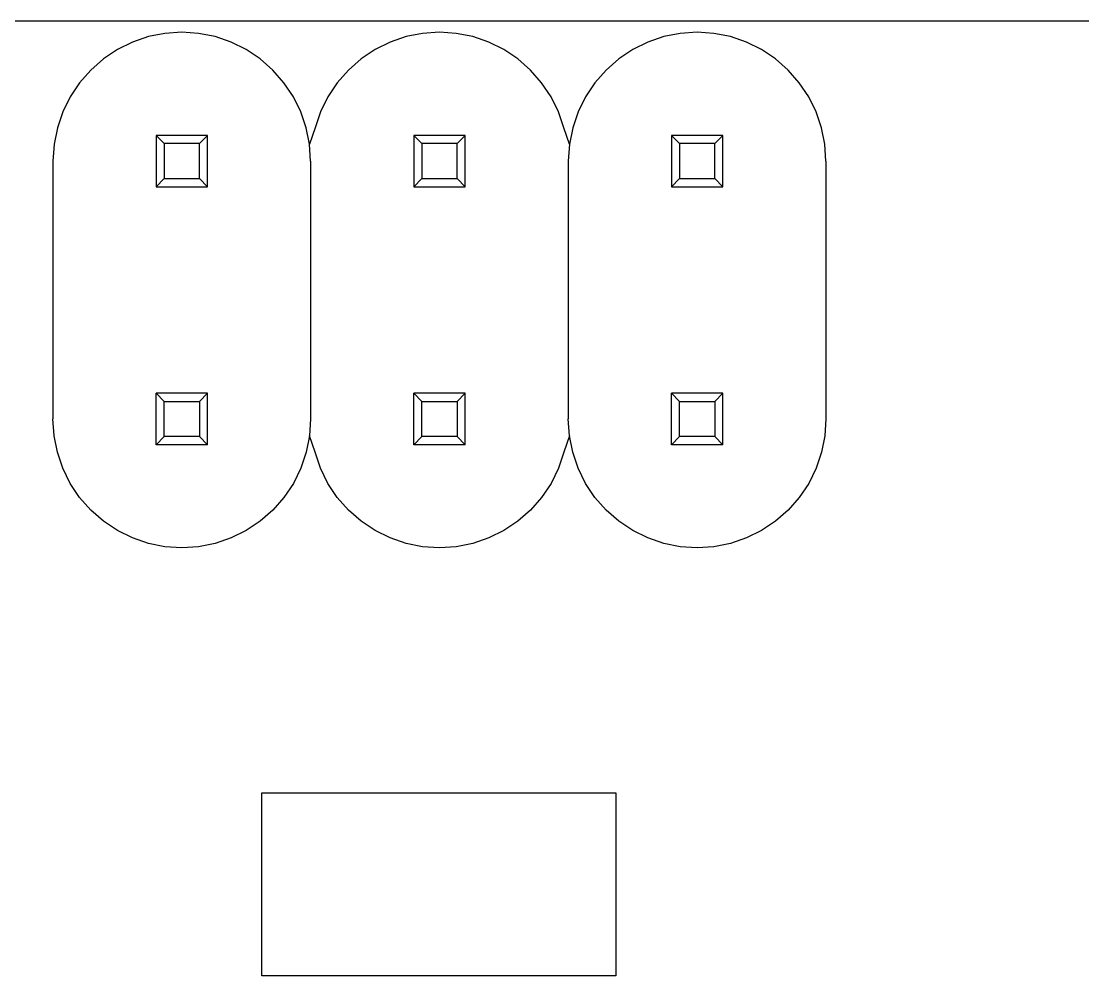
# Model space of a CAD drawing. Header units: inches. Extents: x 0 to 16.6, y 0 to 10.6.
# Drawn here: x 3.912 to 4.607, y 8.59 to 9.214 of the extents above; entities that cross this region are included whole.
import ezdxf

# ---------------------------------------------------------------- set-up
doc = ezdxf.new("R2010")
doc.units = ezdxf.units.IN
doc.header["$LTSCALE"] = 0.5
doc.header["$MEASUREMENT"] = 0
doc.layers.add('Edges', color=7, linetype='Continuous')

# ---------------------------------------------------------------- blocks, each defined once
blk = doc.blocks.new('Arduino Uno pl')
at = {"layer": 'Edges'}
for p, q in [((17.008, 42.565), (-15.06, 42.565)), ((-8.803, 42.413), (-8.96, 42.36)), ((-8.64, 42.445), (-8.803, 42.413)), ((-8.474, 42.456), (-8.64, 42.445)), ((-8.308, 42.445), (-8.474, 42.456)), ((-8.145, 42.413), (-8.308, 42.445)), ((-7.988, 42.36), (-8.145, 42.413)), ((-6.263, 42.413), (-6.42, 42.36)), ((-6.1, 42.445), (-6.263, 42.413)), ((-5.934, 42.456), (-6.1, 42.445)), ((-5.768, 42.445), (-5.934, 42.456)), ((-5.605, 42.413), (-5.768, 42.445)), ((-5.448, 42.36), (-5.605, 42.413)), ((-3.723, 42.413), (-3.88, 42.36)), ((-3.56, 42.445), (-3.723, 42.413)), ((-3.394, 42.456), (-3.56, 42.445)), ((-3.228, 42.445), (-3.394, 42.456)), ((-3.065, 42.413), (-3.228, 42.445)), ((-2.908, 42.36), (-3.065, 42.413)), ((-9.109, 42.286), (-9.247, 42.194)), ((-8.96, 42.36), (-9.109, 42.286)), ((-7.839, 42.286), (-7.988, 42.36)), ((-7.701, 42.194), (-7.839, 42.286)), ((-6.569, 42.286), (-6.707, 42.194)), ((-6.42, 42.36), (-6.569, 42.286)), ((-5.299, 42.286), (-5.448, 42.36)), ((-5.161, 42.194), (-5.299, 42.286)), ((-4.029, 42.286), (-4.167, 42.194)), ((-3.88, 42.36), (-4.029, 42.286)), ((-2.759, 42.286), (-2.908, 42.36)), ((-2.621, 42.194), (-2.759, 42.286)), ((-9.247, 42.194), (-9.372, 42.084)), ((-7.576, 42.084), (-7.701, 42.194)), ((-6.707, 42.194), (-6.832, 42.084)), ((-5.036, 42.084), (-5.161, 42.194)), ((-4.167, 42.194), (-4.292, 42.084)), ((-2.496, 42.084), (-2.621, 42.194)), ((-9.372, 42.084), (-9.482, 41.959)), ((-7.467, 41.959), (-7.576, 42.084)), ((-6.832, 42.084), (-6.942, 41.959)), ((-4.927, 41.959), (-5.036, 42.084)), ((-4.292, 42.084), (-4.402, 41.959)), ((-2.387, 41.959), (-2.496, 42.084)), ((-9.482, 41.959), (-9.574, 41.821)), ((-7.374, 41.821), (-7.467, 41.959)), ((-6.942, 41.959), (-7.034, 41.821)), ((-4.834, 41.821), (-4.927, 41.959)), ((-4.402, 41.959), (-4.494, 41.821)), ((-2.294, 41.821), (-2.387, 41.959)), ((-9.574, 41.821), (-9.647, 41.672)), ((-7.301, 41.672), (-7.374, 41.821)), ((-7.034, 41.821), (-7.107, 41.672)), ((-4.761, 41.672), (-4.834, 41.821)), ((-4.494, 41.821), (-4.567, 41.672)), ((-2.221, 41.672), (-2.294, 41.821)), ((-9.647, 41.672), (-9.701, 41.515)), ((-7.247, 41.515), (-7.301, 41.672)), ((-7.107, 41.672), (-7.161, 41.515)), ((-4.707, 41.515), (-4.761, 41.672)), ((-4.567, 41.672), (-4.621, 41.515)), ((-2.167, 41.515), (-2.221, 41.672)), ((-9.701, 41.515), (-9.733, 41.352)), ((-8.728, 41.44), (-8.647, 41.359)), ((-8.728, 41.44), (-8.728, 40.932)), ((-8.22, 41.44), (-8.728, 41.44)), ((-8.22, 41.44), (-8.301, 41.359)), ((-8.22, 40.932), (-8.22, 41.44)), ((-7.215, 41.352), (-7.247, 41.515)), ((-7.161, 41.515), (-7.215, 41.352)), ((-6.188, 41.44), (-6.107, 41.359)), ((-6.188, 41.44), (-6.188, 40.932)), ((-5.68, 41.44), (-6.188, 41.44)), ((-5.68, 41.44), (-5.761, 41.359)), ((-5.68, 40.932), (-5.68, 41.44)), ((-4.653, 41.352), (-4.707, 41.515)), ((-4.621, 41.515), (-4.653, 41.352)), ((-3.648, 41.44), (-3.567, 41.359)), ((-3.648, 41.44), (-3.648, 40.932)), ((-3.14, 41.44), (-3.648, 41.44)), ((-3.14, 41.44), (-3.221, 41.359)), ((-3.14, 40.932), (-3.14, 41.44)), ((-2.135, 41.352), (-2.167, 41.515)), ((-9.733, 41.352), (-9.744, 41.186)), ((-8.301, 41.359), (-8.647, 41.359)), ((-8.647, 41.359), (-8.647, 41.014)), ((-8.301, 41.014), (-8.301, 41.359)), ((-7.204, 41.186), (-7.215, 41.352)), ((-5.761, 41.359), (-6.107, 41.359)), ((-6.107, 41.359), (-6.107, 41.014)), ((-5.761, 41.014), (-5.761, 41.359)), ((-4.653, 41.352), (-4.664, 41.186)), ((-3.221, 41.359), (-3.567, 41.359)), ((-3.567, 41.359), (-3.567, 41.014)), ((-3.221, 41.014), (-3.221, 41.359)), ((-2.124, 41.186), (-2.135, 41.352)), ((-9.744, 41.186), (-9.744, 38.646)), ((-7.204, 41.186), (-7.204, 38.646)), ((-4.664, 41.186), (-4.664, 38.646)), ((-2.124, 41.186), (-2.124, 38.646)), ((-8.728, 40.932), (-8.647, 41.014)), ((-8.728, 40.932), (-8.22, 40.932)), ((-8.647, 41.014), (-8.301, 41.014)), ((-8.22, 40.932), (-8.301, 41.014)), ((-6.188, 40.932), (-6.107, 41.014)), ((-6.188, 40.932), (-5.68, 40.932)), ((-6.107, 41.014), (-5.761, 41.014)), ((-5.68, 40.932), (-5.761, 41.014)), ((-3.648, 40.932), (-3.567, 41.014)), ((-3.648, 40.932), (-3.14, 40.932)), ((-3.567, 41.014), (-3.221, 41.014)), ((-3.14, 40.932), (-3.221, 41.014)), ((-8.728, 38.9), (-8.647, 38.819)), ((-8.22, 38.9), (-8.728, 38.9)), ((-8.728, 38.392), (-8.728, 38.9)), ((-8.22, 38.9), (-8.301, 38.819)), ((-8.22, 38.392), (-8.22, 38.9)), ((-6.188, 38.9), (-6.107, 38.819)), ((-5.68, 38.9), (-6.188, 38.9)), ((-6.188, 38.392), (-6.188, 38.9)), ((-5.68, 38.9), (-5.761, 38.819)), ((-5.68, 38.392), (-5.68, 38.9)), ((-3.648, 38.9), (-3.567, 38.819)), ((-3.14, 38.9), (-3.648, 38.9)), ((-3.648, 38.392), (-3.648, 38.9)), ((-3.14, 38.9), (-3.221, 38.819)), ((-3.14, 38.392), (-3.14, 38.9)), ((-8.647, 38.474), (-8.647, 38.819)), ((-8.647, 38.819), (-8.301, 38.819)), ((-8.301, 38.819), (-8.301, 38.474)), ((-6.107, 38.474), (-6.107, 38.819)), ((-6.107, 38.819), (-5.761, 38.819)), ((-5.761, 38.819), (-5.761, 38.474)), ((-3.567, 38.474), (-3.567, 38.819)), ((-3.567, 38.819), (-3.221, 38.819)), ((-3.221, 38.819), (-3.221, 38.474)), ((-9.733, 38.481), (-9.744, 38.646)), ((-7.204, 38.646), (-7.215, 38.481)), ((-4.653, 38.481), (-4.664, 38.646)), ((-2.124, 38.646), (-2.135, 38.481)), ((-8.728, 38.392), (-8.647, 38.474)), ((-8.301, 38.474), (-8.647, 38.474)), ((-8.22, 38.392), (-8.301, 38.474)), ((-6.188, 38.392), (-6.107, 38.474)), ((-5.761, 38.474), (-6.107, 38.474)), ((-5.68, 38.392), (-5.761, 38.474)), ((-3.648, 38.392), (-3.567, 38.474)), ((-3.221, 38.474), (-3.567, 38.474)), ((-3.14, 38.392), (-3.221, 38.474)), ((-8.22, 38.392), (-8.728, 38.392)), ((-5.68, 38.392), (-6.188, 38.392)), ((-3.14, 38.392), (-3.648, 38.392)), ((-7.685, 34.961), (-4.195, 34.961)), ((-7.685, 33.16), (-7.685, 34.961)), ((-4.195, 34.961), (-4.195, 33.16)), ((-4.195, 33.16), (-7.685, 33.16))]:
    blk.add_line(p, q, dxfattribs=at)
blk.add_lwpolyline([(-2.135, 38.481), (-2.167, 38.318), (-2.221, 38.16), (-2.294, 38.011), (-2.387, 37.873), (-2.496, 37.748), (-2.621, 37.639), (-2.759, 37.546), (-2.908, 37.473), (-3.065, 37.42), (-3.228, 37.387), (-3.394, 37.376), (-3.56, 37.387), (-3.723, 37.42), (-3.88, 37.473), (-4.029, 37.546), (-4.167, 37.639), (-4.292, 37.748), (-4.402, 37.873), (-4.494, 38.011), (-4.567, 38.16), (-4.621, 38.318), (-4.653, 38.481), (-4.707, 38.318), (-4.761, 38.16), (-4.834, 38.011), (-4.927, 37.873), (-5.036, 37.748), (-5.161, 37.639), (-5.299, 37.546), (-5.448, 37.473), (-5.605, 37.42), (-5.768, 37.387), (-5.934, 37.376), (-6.1, 37.387), (-6.263, 37.42), (-6.42, 37.473), (-6.569, 37.546), (-6.707, 37.639), (-6.832, 37.748), (-6.942, 37.873), (-7.034, 38.011), (-7.107, 38.16), (-7.161, 38.318), (-7.215, 38.481), (-7.247, 38.318), (-7.301, 38.16), (-7.374, 38.011), (-7.467, 37.873), (-7.576, 37.748), (-7.701, 37.639), (-7.839, 37.546), (-7.988, 37.473), (-8.145, 37.42), (-8.308, 37.387), (-8.474, 37.376), (-8.64, 37.387), (-8.803, 37.42), (-8.96, 37.473), (-9.109, 37.546), (-9.247, 37.639), (-9.372, 37.748), (-9.482, 37.873), (-9.574, 38.011), (-9.647, 38.16), (-9.701, 38.318), (-9.733, 38.481)], dxfattribs=at)

msp = doc.modelspace()

# ---------------------------------------------------------------- block references
at = {"xscale": 0.0663341395878071, "yscale": 0.0663341395878071, "zscale": 0.0663341395878071, "rotation": 360}
msp.add_blockref('Arduino Uno pl', (4.57957, 6.39029), dxfattribs=at)

doc.saveas('drawing.dxf')
